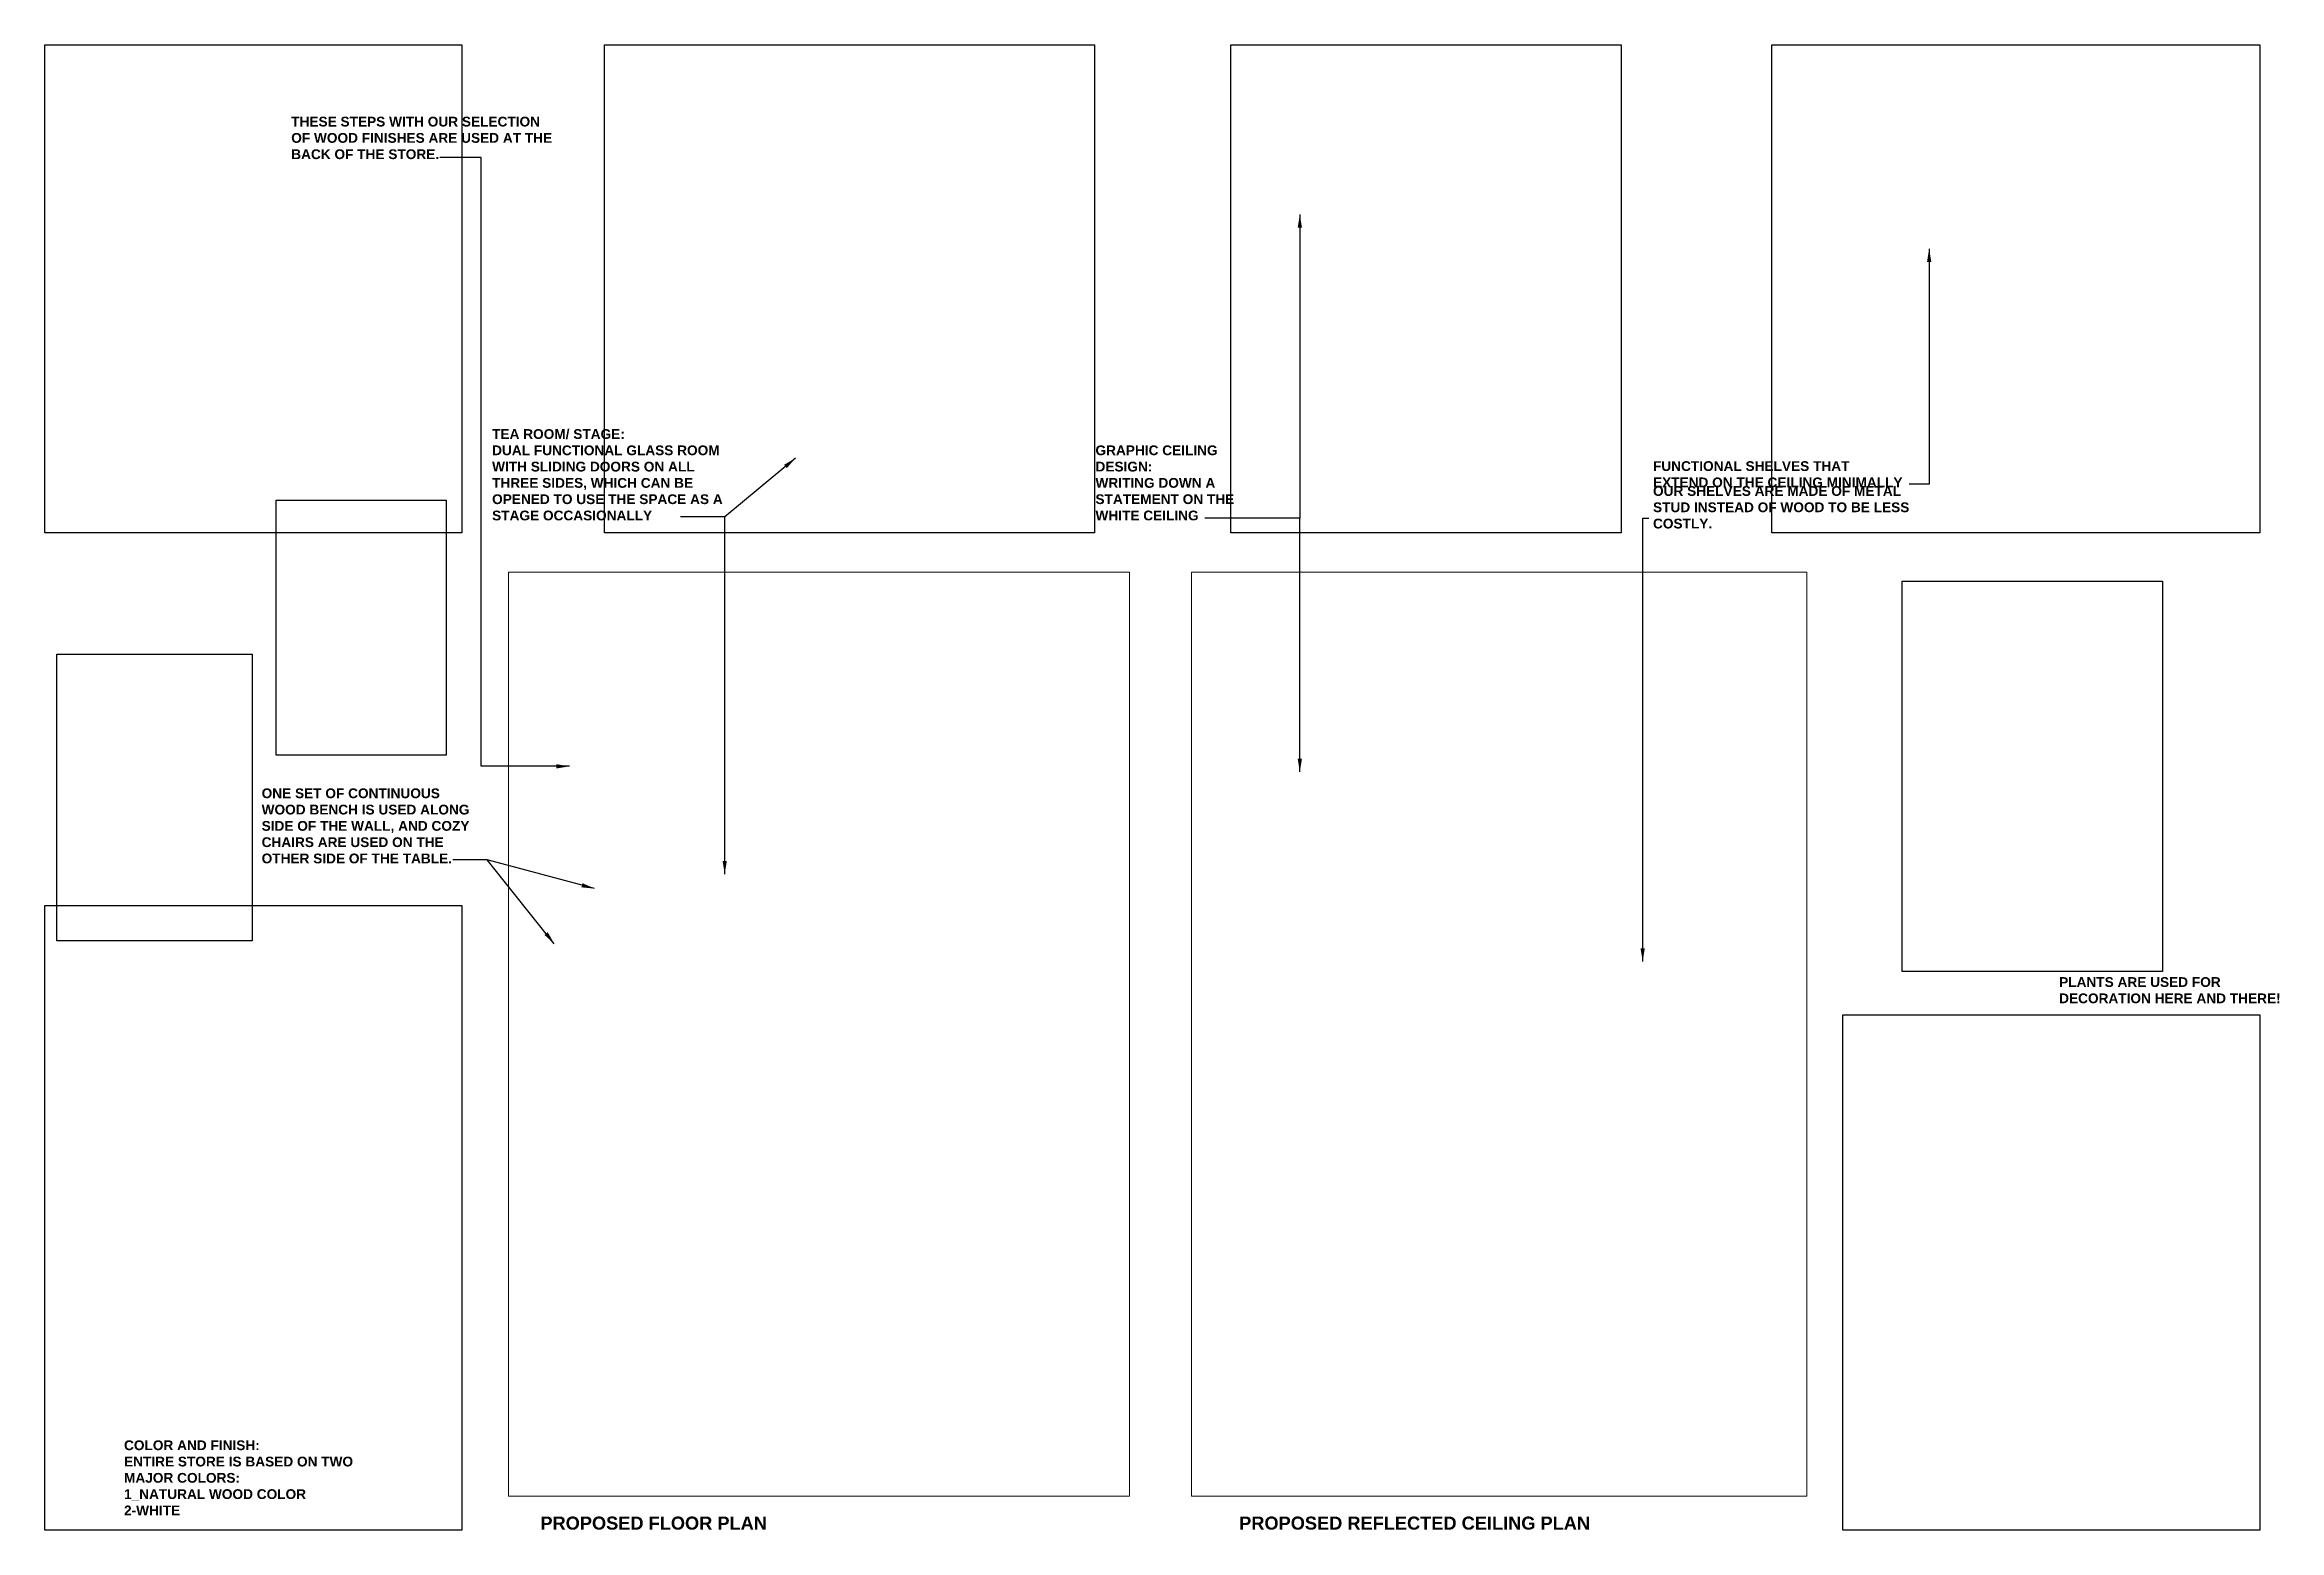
# Paper-space layout 'Layout1' of a CAD drawing. Header units: inches. Extents: x 1.1 to 22.6, y 1.6 to 15.9.
import ezdxf

# ---------------------------------------------------------------- set-up
doc = ezdxf.new("R2010")
doc.units = ezdxf.units.IN
doc.header["$LTSCALE"] = 0.5
doc.header["$MEASUREMENT"] = 0
doc.header["$XCLIPFRAME"] = 2
doc.layers.add('A-ANNO-TEXT', color=1, linetype='Continuous')
doc.layers.add('G-K Note', color=2, linetype='Continuous')
doc.styles.add('ARCHSTYL', font='archstyl.shx', dxfattribs={"height": 0.1875})
doc.styles.add('DIM', font='Arial.ttf')
doc.styles.add('ROMANS3-32', font='romans.shx', dxfattribs={"height": 0.09375})
doc.dimstyles.new('SLOLEAD3-16', dxfattribs={"dimtxt": 0.09375, "dimasz": 0.1875, "dimexe": 0.09375, "dimexo": 0.0625, "dimgap": 0.0625, "dimtad": 0, "dimdec": 4, "dimlfac": 48, "dimzin": 3, "dimdsep": 46, "dimlunit": 4, "dimtxsty": 'ROMANS3-32', "dimblk": 'ARCHTICK', "dimcen": 0.09, "dimdle": 0.09375, "dimclrd": 2, "dimclre": 2, "dimclrt": 2, "dimadec": 0, "dimazin": 0, "dimtfac": 1, "dimtdec": 4, "dimtofl": 0, "dimtmove": 2, "dimatfit": 2, "dimfxl": 1, "dimfrac": 2, "dimtolj": 1, "dimtzin": 0, "dimarcsym": 0})
picture_1 = doc.add_image_def('image2.png', size_in_pixel=(1102, 1290))
picture_2 = doc.add_image_def('image3.jpg', size_in_pixel=(600, 600))
picture_3 = doc.add_image_def('image4.jpg', size_in_pixel=(564, 846))
picture_4 = doc.add_image_def('image5.jpg', size_in_pixel=(564, 845))
picture_5 = doc.add_image_def('image6.jpg', size_in_pixel=(960, 638))
picture_6 = doc.add_image_def('image7.jpg', size_in_pixel=(564, 697))
picture_7 = doc.add_image_def('image8.jpg', size_in_pixel=(455, 700))
picture_8 = doc.add_image_def('image9.jpg', size_in_pixel=(564, 705))
picture_9 = doc.add_image_def('image10.jpg', size_in_pixel=(564, 846))

# ---------------------------------------------------------------- blocks, each defined once
blk = doc.blocks.new('_ArchTick')
at = {"color": 0, "linetype": 'ByBlock', "const_width": 0.15}
blk.add_lwpolyline([(-0.5, -0.5), (0.5, 0.5)], dxfattribs=at)

psp = doc.layouts.get("Layout1")

# ---------------------------------------------------------------- linework, layer by layer
at = {"layer": 'A-ANNO-TEXT', "color": 3}
psp.add_line((5.32, 14.792), (4.923, 14.792), dxfattribs=at)

# ---------------------------------------------------------------- texts
at = {"layer": 'G-K Note', "attachment_point": 4, "style": 'DIM'}
for s, insert, char_height, width in [('{\\fArial Rounded MT Bold|b0|i0|c0|p34;THESE STEPS WITH OUR SELECTION OF WOOD FINISHES ARE USED AT THE BACK OF THE STORE.\\Ff:\\1pr\\fonts\\archstyl|c0; }', (3.498, 14.98), 0.09375, 2.53387), ('{\\fArial Rounded MT Bold|b0|i0|c0|p34;TEA ROOM/ STAGE: \\PDUAL FUNCTIONAL GLASS ROOM WITH SLIDING DOORS ON ALL THREE SIDES, WHICH CAN BE OPENED TO USE THE SPACE AS A STAGE OCCASIONALLY}', (5.425, 11.749), 0.09375, 2.37745), ('{\\fArial Rounded MT Bold|b0|i0|c0|p34;GRAPHIC CEILING DESIGN: \\PWRITING DOWN A STATEMENT ON THE WHITE CEILING}', (11.213, 11.671), 0.09375, 1.3291), ('{\\fArial Rounded MT Bold|b0|i0|c0|p34;FUNCTIONAL SHELVES THAT EXTEND ON THE CEILING MINIMALLY}', (16.561, 11.754), 0.09375, 2.3869), ('{\\fArial Rounded MT Bold|b0|i0|c0|p34;OUR SHELVES ARE MADE OF METAL STUD INSTEAD OF WOOD TO BE LESS COSTLY.}', (16.561, 11.437), 0.09375, 2.73989), ('{\\fArial Rounded MT Bold|b0|i0|c0|p34;ONE SET OF CONTINUOUS WOOD BENCH IS USED ALONG SIDE OF THE WALL, AND COZY CHAIRS ARE USED ON THE OTHER SIDE OF THE TABLE. }', (3.214, 8.381), 0.09375, 2.07855), ('{\\fArial Rounded MT Bold|b0|i0|c0|p34;PLANTS ARE USED FOR DECORATION HERE AND THERE!}', (20.457, 6.805), 0.09375, 2.36225), ('{\\fArial Rounded MT Bold|b0|i0|c0|p34;COLOR AND FINISH: \\PENTIRE STORE IS BASED ON TWO MAJOR COLORS: \\P1_NATURAL WOOD COLOR \\P2-WHITE}', (1.894, 2.128), 0.09375, 2.37745), ('{\\fArial Rounded MT Bold|b0|i0|c0|p34;PROPOSED FLOOR PLAN}', (5.888, 1.693), 0.125, 4.83806), ('{\\fArial Rounded MT Bold|b0|i0|c0|p34;PROPOSED REFLECTED CEILING PLAN}', (12.591, 1.693), 0.125, 4.83806)]:
    psp.add_mtext(s, dxfattribs=dict(at, insert=insert, char_height=char_height, width=width))

# ---------------------------------------------------------------- pictures from other files: only their frames are drawn
image = psp.add_image(picture_1, insert=(1.133, 11.192), size_in_units=(4, 4.682))
image.dxf.flags = 7
image = psp.add_image(picture_5, insert=(4.158, 11.192), size_in_units=(7.046, 4.682))
image.set_boundary_path([(318.82, -0.5), (959.5, 637.5)])
image = psp.add_image(picture_8, insert=(12.511, 11.192), size_in_units=(3.746, 4.682))
image.dxf.flags = 7
image = psp.add_image(picture_2, insert=(17.701, 11.192), size_in_units=(4.682, 4.682))
image.dxf.flags = 7
image = psp.add_image(picture_3, insert=(3.354, 9.06), size_in_units=(1.631, 2.446))
image.dxf.flags = 7
image = psp.add_image(picture_9, insert=(18.951, 6.986), size_in_units=(2.496, 3.744))
image.dxf.flags = 7
image = psp.add_image(picture_7, insert=(1.249, 7.28), size_in_units=(3.712, 5.711))
image.set_boundary_path([(-0.5, 362.42), (229.12, 699.5)])
image = psp.add_image(picture_4, insert=(1.133, 1.625), size_in_units=(4, 5.993))
image.dxf.flags = 7
image = psp.add_image(picture_6, insert=(18.383, 1.625), size_in_units=(4, 4.943))
image.dxf.flags = 7

# ---------------------------------------------------------------- leaders
at = {"layer": 'A-ANNO-TEXT', "color": 3}
for points in [[(6.167, 8.953), (5.32, 8.953), (5.32, 14.792)], [(13.173, 14.246), (13.173, 11.334), (12.262, 11.334)], [(19.21, 13.917), (19.21, 11.66), (19.017, 11.66)], [(8.335, 11.909), (7.656, 11.345), (7.232, 11.345)], [(7.656, 7.92), (7.656, 11.345), (7.232, 11.345)], [(13.173, 8.901), (13.173, 11.334), (12.262, 11.334)], [(16.462, 7.081), (16.462, 11.334), (16.521, 11.334)], [(6.021, 7.251), (5.378, 8.055), (5.048, 8.055)], [(6.408, 7.78), (5.378, 8.055), (5.048, 8.055)]]:
    psp.add_leader(points, dimstyle='SLOLEAD3-16', override={"dimasz": 0.125, "dimtxsty": 'ARCHSTYL'}, dxfattribs=at)

# ---------------------------------------------------------------- viewports
at = {"layer": 'Defpoints', "view_target_point": (23615.93, -4907.213)}
psp.add_viewport(center=(8.561, 6.384), size=(5.956, 8.8641), view_center_point=(13.351, -7.702), view_height=850.9542, dxfattribs=at)
psp.add_viewport(center=(15.086, 6.384), size=(5.901, 8.8641), view_center_point=(-4.236, -7.702), view_height=850.9542, status=3, dxfattribs=at)

doc.saveas('drawing.dxf')
